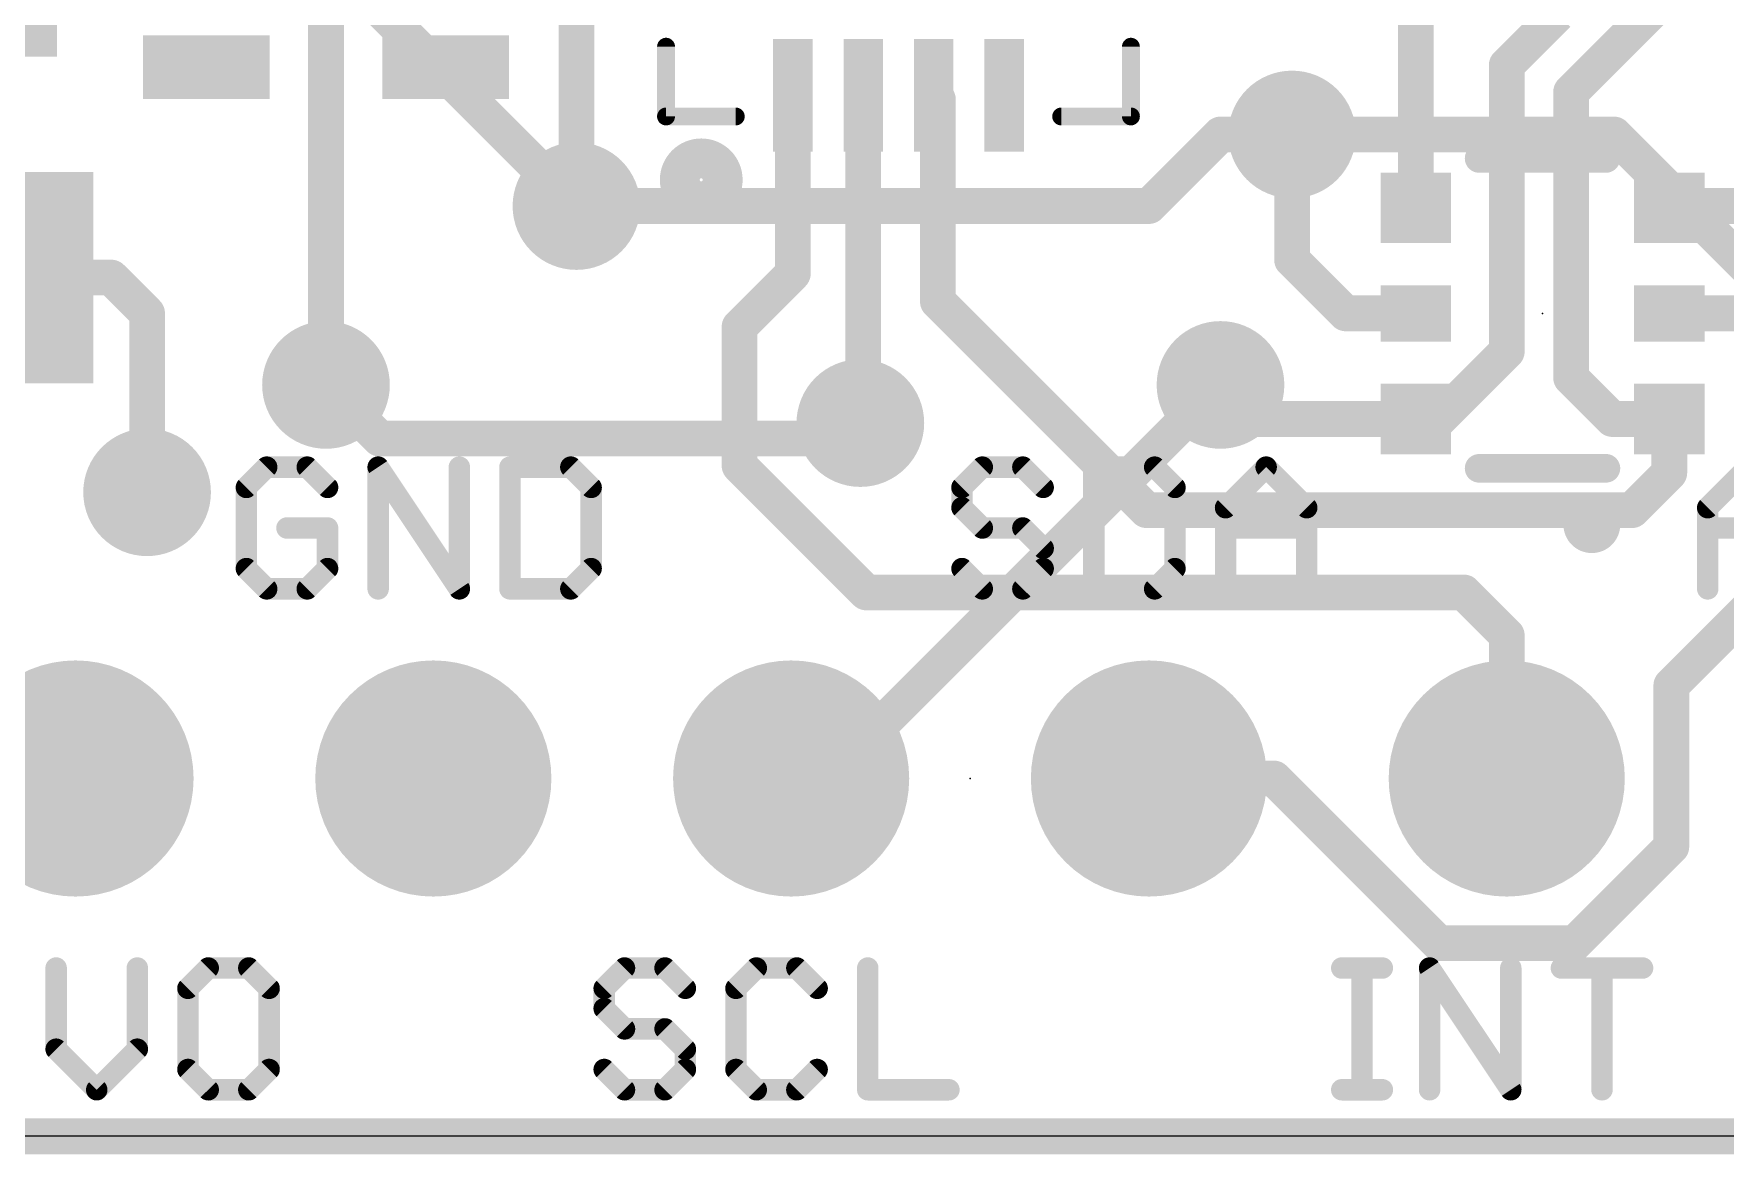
# Model space of a CAD drawing. Extents: x -7.4 to 23, y -0.1 to 23.8.
# Drawn here: x 4.78 to 16.79, y -0.13 to 7.83 of the extents above; entities that cross this region are included whole.
import ezdxf

# ---------------------------------------------------------------- set-up
doc = ezdxf.new("R2010")
doc.units = 0
for name, color, linetype in [('1', 12, 'CONTINUOUS'), ('16', 5, 'CONTINUOUS'), ('17', 110, 'CONTINUOUS'), ('18', 110, 'CONTINUOUS'), ('20', 53, 'CONTINUOUS'), ('21', 40, 'CONTINUOUS'), ('23', 53, 'CONTINUOUS')]:
    doc.layers.add(name, color=color, linetype=linetype)

# ---------------------------------------------------------------- blocks, each defined once
blk = doc.blocks.new('RECT')
blk.add_solid([(-0.5, -0.5), (0.5, -0.5), (-0.5, 0.5), (0.5, 0.5)])
blk = doc.blocks.new('ROUNDP')
at = {"const_width": 0.5}
blk.add_lwpolyline([(0, -0.25, 1), (0, 0.25, 1), (0, -0.25)], format="xyb", dxfattribs=at)
blk = doc.blocks.new('ROUNDV')
at = {"const_width": 0.5}
blk.add_lwpolyline([(0, -0.25, 1), (0, 0.25, 1), (0, -0.25)], format="xyb", dxfattribs=at)

msp = doc.modelspace()

# ---------------------------------------------------------------- linework, layer by layer
at = {"layer": '1', "const_width": 0.254}
for points in [[(8.636, 6.604), (8.636, 8.636)], [(6.858, 8.382), (6.858, 5.334)], [(14.594, 6.592), (14.594, 8.14)], [(16.402, 8.1187), (15.6972, 7.4139)], [(15.602, 7.9653), (15.24, 7.6033)], [(15.24, 7.6033), (15.24, 5.571)], [(10.172, 7.39), (10.172, 6.1247)], [(10.672, 7.39), (10.672, 5.084)], [(11.172, 7.39), (11.2018, 7.3602)], [(11.2018, 7.3602), (11.2018, 5.9265)], [(15.6972, 7.4139), (15.6972, 5.3848)], [(13.716, 7.112), (13.716, 6.223)], [(16.406, 6.604), (16.394, 6.592)], [(17.272, 6.604), (16.406, 6.604)], [(10.172, 6.1247), (9.794, 5.7468)], [(14.097, 5.842), (13.716, 6.223)], [(5.334, 6.096), (4.606, 6.096)], [(5.588, 5.842), (5.334, 6.096)], [(12.6833, 4.445), (11.2018, 5.9265)], [(5.588, 4.572), (5.588, 5.842)], [(14.594, 5.842), (14.097, 5.842)], [(16.394, 5.842), (17.156, 5.842)], [(9.794, 5.7468), (9.794, 4.7608)], [(15.24, 5.571), (14.761, 5.092)], [(13.208, 5.334), (13.208, 5.092)], [(15.99, 5.092), (15.6972, 5.3848)], [(18.542, 5.334), (16.4084, 3.2004)], [(10.672, 5.084), (10.6513, 5.0633)], [(14.594, 5.092), (13.208, 5.092)], [(14.761, 5.092), (14.594, 5.092)], [(16.394, 5.092), (15.99, 5.092)], [(16.394, 5.092), (16.394, 4.71)], [(10.694, 3.8608), (9.794, 4.7608)], [(16.394, 4.71), (16.129, 4.445)], [(16.129, 4.445), (12.6833, 4.445)], [(10.694, 3.8608), (14.9352, 3.8608)], [(14.9352, 3.8608), (15.24, 3.556)], [(15.24, 3.556), (15.24, 2.54)], [(16.4084, 2.056), (16.4084, 3.2004)], [(12.7, 2.54), (13.5876, 2.54)], [(13.5876, 2.54), (14.756, 1.3716)], [(15.724, 1.3716), (16.4084, 2.056)], [(14.756, 1.3716), (15.724, 1.3716)]]:
    msp.add_lwpolyline(points, dxfattribs=at)
at = {"layer": '1', "const_width": 0.127}
for points in [[(15.3035, 7.6033, 1), (15.1765, 7.6033)], [(15.1951, 7.6482, 1), (15.2849, 7.5584)], [(10.2355, 7.39, 1), (10.1085, 7.39)], [(10.7355, 7.39, 1), (10.6085, 7.39)], [(11.2169, 7.4349, 1), (11.1271, 7.3451)], [(11.2653, 7.3602, 1), (11.1383, 7.3602)], [(11.1569, 7.3153, 1), (11.2467, 7.4051)], [(15.7607, 7.4139, 1), (15.6337, 7.4139)], [(15.6523, 7.4588, 1), (15.7421, 7.369)], [(13.7795, 7.112, 1), (13.6525, 7.112)], [(16.406, 6.6675, 1), (16.406, 6.5405)], [(16.4509, 6.5591, 1), (16.3611, 6.6489)], [(8.5725, 6.604, 1), (8.6995, 6.604)], [(14.5305, 6.592, 1), (14.6575, 6.592)], [(16.3491, 6.6369, 1), (16.4389, 6.5471)], [(10.2169, 6.0798, 1), (10.1271, 6.1696)], [(13.7609, 6.2679, 1), (13.6711, 6.1781)], [(13.6525, 6.223, 1), (13.7795, 6.223)], [(5.3789, 6.1409, 1), (5.2891, 6.0511)], [(5.334, 6.0325, 1), (5.334, 6.1595)], [(10.1085, 6.1247, 1), (10.2355, 6.1247)], [(11.2467, 5.9714, 1), (11.1569, 5.8816)], [(5.6515, 5.842, 1), (5.5245, 5.842)], [(5.5431, 5.7971, 1), (5.6329, 5.8869)], [(11.1383, 5.9265, 1), (11.2653, 5.9265)], [(14.097, 5.9055, 1), (14.097, 5.7785)], [(14.0521, 5.7971, 1), (14.1419, 5.8869)], [(14.594, 5.7785, 1), (14.594, 5.9055)], [(16.394, 5.9055, 1), (16.394, 5.7785)], [(9.8575, 5.7468, 1), (9.7305, 5.7468)], [(9.7491, 5.7917, 1), (9.8389, 5.7018)], [(15.2849, 5.5261, 1), (15.1951, 5.6159)], [(15.1765, 5.571, 1), (15.3035, 5.571)], [(13.2715, 5.334, 1), (13.1445, 5.334)], [(15.7421, 5.4297, 1), (15.6523, 5.3399)], [(15.6337, 5.3848, 1), (15.7607, 5.3848)], [(6.7945, 5.334, 1), (6.9215, 5.334)], [(10.6064, 5.1082, 1), (10.6962, 5.0184)], [(10.7169, 5.0391, 1), (10.6271, 5.1289)], [(13.208, 5.1555, 1), (13.208, 5.0285)], [(14.594, 5.1555, 1), (14.594, 5.0285)], [(14.594, 5.0285, 1), (14.594, 5.1555)], [(14.7161, 5.1369, 1), (14.8059, 5.0471)], [(14.761, 5.0285, 1), (14.761, 5.1555)], [(15.99, 5.1555, 1), (15.99, 5.0285)], [(15.9451, 5.0471, 1), (16.0349, 5.1369)], [(16.4575, 5.092, 1), (16.3305, 5.092)], [(16.394, 5.0285, 1), (16.394, 5.1555)], [(10.6085, 5.084, 1), (10.7355, 5.084)], [(13.1445, 5.092, 1), (13.2715, 5.092)], [(9.8389, 4.8057, 1), (9.7491, 4.7159)], [(9.7305, 4.7608, 1), (9.8575, 4.7608)], [(16.4389, 4.6651, 1), (16.3491, 4.7549)], [(16.3305, 4.71, 1), (16.4575, 4.71)], [(5.5245, 4.572, 1), (5.6515, 4.572)], [(12.6833, 4.5085, 1), (12.6833, 4.3815)], [(16.129, 4.3815, 1), (16.129, 4.5085)], [(12.6384, 4.4001, 1), (12.7282, 4.4899)], [(16.0841, 4.4899, 1), (16.1739, 4.4001)], [(10.694, 3.9243, 1), (10.694, 3.7973)], [(10.6491, 3.8159, 1), (10.7389, 3.9057)], [(14.9801, 3.9057, 1), (14.8903, 3.8159)], [(14.9352, 3.7973, 1), (14.9352, 3.9243)], [(15.3035, 3.556, 1), (15.1765, 3.556)], [(15.1951, 3.5111, 1), (15.2849, 3.6009)], [(16.4719, 3.2004, 1), (16.3449, 3.2004)], [(16.3635, 3.2453, 1), (16.4533, 3.1555)], [(12.7, 2.6035, 1), (12.7, 2.4765)], [(13.6325, 2.5849, 1), (13.5427, 2.4951)], [(13.5876, 2.4765, 1), (13.5876, 2.6035)], [(15.1765, 2.54, 1), (15.3035, 2.54)], [(16.4533, 2.0111, 1), (16.3635, 2.1009)], [(16.3449, 2.056, 1), (16.4719, 2.056)], [(14.756, 1.4351, 1), (14.756, 1.3081)], [(14.7111, 1.3267, 1), (14.8009, 1.4165)], [(15.6791, 1.4165, 1), (15.7689, 1.3267)], [(15.724, 1.3081, 1), (15.724, 1.4351)]]:
    msp.add_lwpolyline(points, format="xyb", dxfattribs=at)
at = {"layer": '16', "const_width": 0.254}
for points in [[(6.35, 8.89), (8.636, 6.604)], [(13.208, 7.112), (12.7, 6.604)], [(13.716, 7.112), (13.208, 7.112)], [(16.002, 7.112), (13.716, 7.112)], [(17.526, 5.588), (16.002, 7.112)], [(12.7, 6.604), (8.636, 6.604)], [(6.858, 5.334), (7.239, 4.953)], [(13.208, 5.334), (10.414, 2.54)], [(10.6513, 5.0633), (10.541, 4.953)], [(10.541, 4.953), (7.239, 4.953)], [(4.572, 3.048), (5.08, 2.54)], [(10.414, 2.54), (10.16, 2.54)], [(20.32, 0), (2.54, 0)]]:
    msp.add_lwpolyline(points, dxfattribs=at)
at = {"layer": '16', "const_width": 0.127}
for points in [[(13.208, 7.1755, 1), (13.208, 7.0485)], [(13.2529, 7.0671, 1), (13.1631, 7.1569)], [(13.716, 7.1755, 1), (13.716, 7.0485)], [(13.716, 7.0485, 1), (13.716, 7.1755)], [(16.0469, 7.1569, 1), (15.9571, 7.0671)], [(16.002, 7.0485, 1), (16.002, 7.1755)], [(8.636, 6.6675, 1), (8.636, 6.5405)], [(12.7, 6.5405, 1), (12.7, 6.6675)], [(8.5911, 6.5591, 1), (8.6809, 6.6489)], [(12.6551, 6.6489, 1), (12.7449, 6.5591)], [(6.9029, 5.3789, 1), (6.8131, 5.2891)], [(13.2529, 5.2891, 1), (13.1631, 5.3789)], [(10.6962, 5.0184, 1), (10.6064, 5.1082)], [(7.239, 5.0165, 1), (7.239, 4.8895)], [(7.1941, 4.9081, 1), (7.2839, 4.9979)], [(10.4961, 4.9979, 1), (10.5859, 4.9081)], [(10.541, 4.8895, 1), (10.541, 5.0165)], [(5.0351, 2.4951, 1), (5.1249, 2.5849)], [(10.16, 2.6035, 1), (10.16, 2.4765)], [(10.3691, 2.5849, 1), (10.4589, 2.4951)], [(10.414, 2.4765, 1), (10.414, 2.6035)]]:
    msp.add_lwpolyline(points, format="xyb", dxfattribs=at)
at = {"layer": '20'}
msp.add_line((20.32, 0), (2.54, 0), dxfattribs=at)
at = {"layer": '21'}
for points, const_width in [([(9.3038, 7.735, 1), (9.2402, 7.735)], 0.0635), ([(12.6038, 7.735, 1), (12.5403, 7.735)], 0.0635), ([(9.2402, 7.24, 1), (9.3038, 7.24)], 0.0635), ([(9.272, 7.2717, 1), (9.272, 7.2083)], 0.0635), ([(9.767, 7.2083, 1), (9.767, 7.2717)], 0.0635), ([(12.077, 7.2717, 1), (12.077, 7.2083)], 0.0635), ([(12.5403, 7.24, 1), (12.6038, 7.24)], 0.0635), ([(12.572, 7.2083, 1), (12.572, 7.2717)], 0.0635), ([(9.522, 6.6486, 1), (9.522, 6.9314, 1), (9.522, 6.6486)], 0.3048), ([(15.044, 6.9928, 1), (15.044, 6.8912)], 0.1016), ([(15.944, 6.8912, 1), (15.944, 6.9928)], 0.1016), ([(6.437, 4.7886, 1), (6.437, 4.7124)], 0.0762), ([(6.4639, 4.7236, 1), (6.41, 4.7775)], 0.0762), ([(6.752, 4.7775, 1), (6.6981, 4.7236)], 0.0762), ([(6.7251, 4.7124, 1), (6.7251, 4.7886)], 0.0762), ([(7.2601, 4.7717, 1), (7.1967, 4.7294)], 0.0762), ([(7.2665, 4.7505, 1), (7.1903, 4.7505)], 0.0762), ([(7.8428, 4.7505, 1), (7.7666, 4.7505)], 0.0762), ([(8.2021, 4.7505, 1), (8.1259, 4.7505)], 0.0762), ([(8.164, 4.7886, 1), (8.164, 4.7124)], 0.0762), ([(8.6231, 4.7775, 1), (8.5692, 4.7236)], 0.0762), ([(8.5961, 4.7124, 1), (8.5961, 4.7886)], 0.0762), ([(11.517, 4.7886, 1), (11.517, 4.7124)], 0.0762), ([(11.5439, 4.7236, 1), (11.49, 4.7775)], 0.0762), ([(11.832, 4.7775, 1), (11.7781, 4.7236)], 0.0762), ([(11.8051, 4.7124, 1), (11.8051, 4.7886)], 0.0762), ([(12.3465, 4.7505, 1), (12.2703, 4.7505)], 0.0762), ([(12.3084, 4.7886, 1), (12.3084, 4.7124)], 0.0762), ([(12.7676, 4.7775, 1), (12.7137, 4.7236)], 0.0762), ([(12.7406, 4.7124, 1), (12.7406, 4.7886)], 0.0762), ([(13.559, 4.7775, 1), (13.5051, 4.7236)], 0.0762), ([(13.559, 4.7236, 1), (13.5051, 4.7775)], 0.0762), ([(15.044, 4.7928, 1), (15.044, 4.6912)], 0.1016), ([(15.944, 4.6912, 1), (15.944, 4.7928)], 0.1016), ([(6.331, 4.6065, 1), (6.2548, 4.6065)], 0.0762), ([(8.7783, 4.6065, 1), (8.7021, 4.6065)], 0.0762), ([(11.411, 4.6065, 1), (11.3348, 4.6065)], 0.0762), ([(12.9228, 4.6065, 1), (12.8466, 4.6065)], 0.0762), ([(6.266, 4.6334, 1), (6.3199, 4.5795)], 0.0762), ([(6.8422, 4.5795, 1), (6.8961, 4.6334)], 0.0762), ([(8.7132, 4.5795, 1), (8.7671, 4.6334)], 0.0762), ([(11.346, 4.6334, 1), (11.3999, 4.5795)], 0.0762), ([(11.9222, 4.5795, 1), (11.9761, 4.6334)], 0.0762), ([(12.8577, 4.5795, 1), (12.9116, 4.6334)], 0.0762), ([(11.3999, 4.4894, 1), (11.346, 4.4355)], 0.0762), ([(11.3348, 4.4624, 1), (11.411, 4.4624)], 0.0762), ([(13.217, 4.4894, 1), (13.2709, 4.4355)], 0.0762), ([(13.2821, 4.4624, 1), (13.2059, 4.4624)], 0.0762), ([(13.8583, 4.4624, 1), (13.7821, 4.4624)], 0.0762), ([(13.7932, 4.4355, 1), (13.8471, 4.4894)], 0.0762), ([(15.844, 4.242, 1), (15.844, 4.442, 1), (15.844, 4.242)], 0.2032), ([(16.6397, 4.4894, 1), (16.6936, 4.4355)], 0.0762), ([(16.7048, 4.4624, 1), (16.6286, 4.4624)], 0.0762), ([(6.581, 4.3565, 1), (6.581, 4.2803)], 0.0762), ([(6.9072, 4.3184, 1), (6.831, 4.3184)], 0.0762), ([(6.8691, 4.2803, 1), (6.8691, 4.3565)], 0.0762), ([(11.517, 4.3565, 1), (11.517, 4.2803)], 0.0762), ([(11.49, 4.2914, 1), (11.5439, 4.3453)], 0.0762), ([(11.832, 4.3453, 1), (11.7781, 4.2914)], 0.0762), ([(11.8051, 4.2803, 1), (11.8051, 4.3565)], 0.0762), ([(13.244, 4.3565, 1), (13.244, 4.2803)], 0.0762), ([(13.8202, 4.2803, 1), (13.8202, 4.3565)], 0.0762), ([(16.6667, 4.3565, 1), (16.6667, 4.2803)], 0.0762), ([(11.9872, 4.1743, 1), (11.911, 4.1743)], 0.0762), ([(11.9222, 4.1474, 1), (11.9761, 4.2013)], 0.0762), ([(6.3199, 4.0572, 1), (6.266, 4.0033)], 0.0762), ([(6.8961, 4.0033, 1), (6.8422, 4.0572)], 0.0762), ([(8.7671, 4.0033, 1), (8.7132, 4.0572)], 0.0762), ([(11.3999, 4.0572, 1), (11.346, 4.0033)], 0.0762), ([(11.9761, 4.0033, 1), (11.9222, 4.0572)], 0.0762), ([(12.9116, 4.0033, 1), (12.8577, 4.0572)], 0.0762), ([(6.2548, 4.0303, 1), (6.331, 4.0303)], 0.0762), ([(6.437, 3.9243, 1), (6.437, 3.8481)], 0.0762), ([(6.7251, 3.8481, 1), (6.7251, 3.9243)], 0.0762), ([(6.831, 4.0303, 1), (6.9072, 4.0303)], 0.0762), ([(8.164, 3.9243, 1), (8.164, 3.8481)], 0.0762), ([(8.5961, 3.8481, 1), (8.5961, 3.9243)], 0.0762), ([(8.7021, 4.0303, 1), (8.7783, 4.0303)], 0.0762), ([(11.517, 3.9243, 1), (11.517, 3.8481)], 0.0762), ([(11.8051, 3.8481, 1), (11.8051, 3.9243)], 0.0762), ([(11.911, 4.0303, 1), (11.9872, 4.0303)], 0.0762), ([(12.3084, 3.9243, 1), (12.3084, 3.8481)], 0.0762), ([(12.7406, 3.8481, 1), (12.7406, 3.9243)], 0.0762), ([(12.8466, 4.0303, 1), (12.9228, 4.0303)], 0.0762), ([(6.41, 3.8593, 1), (6.4639, 3.9131)], 0.0762), ([(6.6981, 3.9131, 1), (6.752, 3.8593)], 0.0762), ([(7.1903, 3.8862, 1), (7.2665, 3.8862)], 0.0762), ([(7.7666, 3.8862, 1), (7.8428, 3.8862)], 0.0762), ([(7.773, 3.8651, 1), (7.8364, 3.9073)], 0.0762), ([(8.1259, 3.8862, 1), (8.2021, 3.8862)], 0.0762), ([(8.5692, 3.9131, 1), (8.6231, 3.8593)], 0.0762), ([(11.49, 3.8593, 1), (11.5439, 3.9131)], 0.0762), ([(11.7781, 3.9131, 1), (11.832, 3.8593)], 0.0762), ([(12.2703, 3.8862, 1), (12.3465, 3.8862)], 0.0762), ([(12.7137, 3.9131, 1), (12.7676, 3.8593)], 0.0762), ([(13.2059, 3.8862, 1), (13.2821, 3.8862)], 0.0762), ([(13.7821, 3.8862, 1), (13.8583, 3.8862)], 0.0762), ([(16.6286, 3.8862, 1), (16.7048, 3.8862)], 0.0762), ([(4.9805, 1.1945, 1), (4.9043, 1.1945)], 0.0762), ([(5.5568, 1.1945, 1), (5.4806, 1.1945)], 0.0762), ([(6.022, 1.2326, 1), (6.022, 1.1564)], 0.0762), ([(6.049, 1.1676, 1), (5.9951, 1.2215)], 0.0762), ([(6.3371, 1.2215, 1), (6.2832, 1.1676)], 0.0762), ([(6.3101, 1.1564, 1), (6.3101, 1.2326)], 0.0762), ([(8.977, 1.2326, 1), (8.977, 1.1564)], 0.0762), ([(9.0039, 1.1676, 1), (8.95, 1.2215)], 0.0762), ([(9.292, 1.2215, 1), (9.2381, 1.1676)], 0.0762), ([(9.2651, 1.1564, 1), (9.2651, 1.2326)], 0.0762), ([(9.9125, 1.2326, 1), (9.9125, 1.1564)], 0.0762), ([(9.9394, 1.1676, 1), (9.8856, 1.2215)], 0.0762), ([(10.2276, 1.2215, 1), (10.1737, 1.1676)], 0.0762), ([(10.2006, 1.1564, 1), (10.2006, 1.2326)], 0.0762), ([(10.7421, 1.1945, 1), (10.6659, 1.1945)], 0.0762), ([(14.0688, 1.2326, 1), (14.0688, 1.1564)], 0.0762), ([(14.251, 1.1945, 1), (14.1748, 1.1945)], 0.0762), ([(14.357, 1.1564, 1), (14.357, 1.2326)], 0.0762), ([(14.7242, 1.2157, 1), (14.6608, 1.1734)], 0.0762), ([(14.7306, 1.1945, 1), (14.6544, 1.1945)], 0.0762), ([(15.3068, 1.1945, 1), (15.2306, 1.1945)], 0.0762), ([(15.628, 1.2326, 1), (15.628, 1.1564)], 0.0762), ([(15.9543, 1.1945, 1), (15.878, 1.1945)], 0.0762), ([(16.2043, 1.1564, 1), (16.2043, 1.2326)], 0.0762), ([(5.851, 1.0774, 1), (5.9049, 1.0235)], 0.0762), ([(5.9161, 1.0505, 1), (5.8399, 1.0505)], 0.0762), ([(6.4923, 1.0505, 1), (6.4161, 1.0505)], 0.0762), ([(6.4272, 1.0235, 1), (6.4811, 1.0774)], 0.0762), ([(8.871, 1.0505, 1), (8.7948, 1.0505)], 0.0762), ([(8.806, 1.0774, 1), (8.8599, 1.0235)], 0.0762), ([(9.3822, 1.0235, 1), (9.4361, 1.0774)], 0.0762), ([(9.8065, 1.0505, 1), (9.7303, 1.0505)], 0.0762), ([(9.7415, 1.0774, 1), (9.7954, 1.0235)], 0.0762), ([(10.3177, 1.0235, 1), (10.3716, 1.0774)], 0.0762), ([(8.8599, 0.9334, 1), (8.806, 0.8795)], 0.0762), ([(8.7948, 0.9064, 1), (8.871, 0.9064)], 0.0762), ([(8.977, 0.8005, 1), (8.977, 0.7243)], 0.0762), ([(8.95, 0.7354, 1), (9.0039, 0.7893)], 0.0762), ([(9.292, 0.7893, 1), (9.2381, 0.7354)], 0.0762), ([(9.2651, 0.7243, 1), (9.2651, 0.8005)], 0.0762), ([(4.9694, 0.6453, 1), (4.9155, 0.5914)], 0.0762), ([(4.9043, 0.6183, 1), (4.9805, 0.6183)], 0.0762), ([(5.4806, 0.6183, 1), (5.5568, 0.6183)], 0.0762), ([(5.5456, 0.5914, 1), (5.4917, 0.6453)], 0.0762), ([(9.4472, 0.6183, 1), (9.371, 0.6183)], 0.0762), ([(9.3822, 0.5914, 1), (9.4361, 0.6453)], 0.0762), ([(5.9049, 0.5012, 1), (5.851, 0.4473)], 0.0762), ([(5.8399, 0.4743, 1), (5.9161, 0.4743)], 0.0762), ([(6.4161, 0.4743, 1), (6.4923, 0.4743)], 0.0762), ([(6.4811, 0.4473, 1), (6.4272, 0.5012)], 0.0762), ([(8.8599, 0.5012, 1), (8.806, 0.4473)], 0.0762), ([(9.371, 0.4743, 1), (9.4472, 0.4743)], 0.0762), ([(9.4361, 0.4473, 1), (9.3822, 0.5012)], 0.0762), ([(9.7954, 0.5012, 1), (9.7415, 0.4473)], 0.0762), ([(9.7303, 0.4743, 1), (9.8065, 0.4743)], 0.0762), ([(10.3716, 0.4473, 1), (10.3177, 0.5012)], 0.0762), ([(5.2036, 0.3571, 1), (5.2575, 0.3033)], 0.0762), ([(5.2036, 0.3033, 1), (5.2575, 0.3571)], 0.0762), ([(6.022, 0.3683, 1), (6.022, 0.2921)], 0.0762), ([(5.9951, 0.3033, 1), (6.049, 0.3571)], 0.0762), ([(6.2832, 0.3571, 1), (6.3371, 0.3033)], 0.0762), ([(6.3101, 0.2921, 1), (6.3101, 0.3683)], 0.0762), ([(8.977, 0.3683, 1), (8.977, 0.2921)], 0.0762), ([(8.95, 0.3033, 1), (9.0039, 0.3571)], 0.0762), ([(9.2381, 0.3571, 1), (9.292, 0.3033)], 0.0762), ([(9.2651, 0.2921, 1), (9.2651, 0.3683)], 0.0762), ([(9.9125, 0.3683, 1), (9.9125, 0.2921)], 0.0762), ([(9.8856, 0.3033, 1), (9.9394, 0.3571)], 0.0762), ([(10.1737, 0.3571, 1), (10.2276, 0.3033)], 0.0762), ([(10.2006, 0.2921, 1), (10.2006, 0.3683)], 0.0762), ([(10.704, 0.3683, 1), (10.704, 0.2921)], 0.0762), ([(10.6659, 0.3302, 1), (10.7421, 0.3302)], 0.0762), ([(11.2802, 0.2921, 1), (11.2802, 0.3683)], 0.0762), ([(14.0688, 0.3683, 1), (14.0688, 0.2921)], 0.0762), ([(14.1748, 0.3302, 1), (14.251, 0.3302)], 0.0762), ([(14.357, 0.2921, 1), (14.357, 0.3683)], 0.0762), ([(14.6544, 0.3302, 1), (14.7306, 0.3302)], 0.0762), ([(15.2306, 0.3302, 1), (15.3068, 0.3302)], 0.0762), ([(15.237, 0.3091, 1), (15.3004, 0.3513)], 0.0762), ([(15.878, 0.3302, 1), (15.9543, 0.3302)], 0.0762)]:
    msp.add_lwpolyline(points, format="xyb", dxfattribs=dict(at, const_width=const_width))
for points, const_width in [([(9.272, 7.735), (9.272, 7.24)], 0.127), ([(12.572, 7.24), (12.572, 7.735)], 0.127), ([(9.272, 7.24), (9.767, 7.24)], 0.127), ([(12.077, 7.24), (12.572, 7.24)], 0.127), ([(15.044, 6.942), (15.944, 6.942)], 0.2032), ([(6.437, 4.7505), (6.2929, 4.6065)], 0.1524), ([(6.7251, 4.7505), (6.437, 4.7505)], 0.1524), ([(6.8691, 4.6065), (6.7251, 4.7505)], 0.1524), ([(7.2284, 3.8862), (7.2284, 4.7505)], 0.1524), ([(7.2284, 4.7505), (7.8047, 3.8862)], 0.1524), ([(7.8047, 3.8862), (7.8047, 4.7505)], 0.1524), ([(8.164, 4.7505), (8.164, 3.8862)], 0.1524), ([(8.5961, 4.7505), (8.164, 4.7505)], 0.1524), ([(8.7402, 4.6065), (8.5961, 4.7505)], 0.1524), ([(11.517, 4.7505), (11.3729, 4.6065)], 0.1524), ([(11.8051, 4.7505), (11.517, 4.7505)], 0.1524), ([(11.9491, 4.6065), (11.8051, 4.7505)], 0.1524), ([(12.3084, 4.7505), (12.3084, 3.8862)], 0.1524), ([(12.7406, 4.7505), (12.3084, 4.7505)], 0.1524), ([(12.8847, 4.6065), (12.7406, 4.7505)], 0.1524), ([(13.244, 4.4624), (13.5321, 4.7505)], 0.1524), ([(13.5321, 4.7505), (13.8202, 4.4624)], 0.1524), ([(15.044, 4.742), (15.944, 4.742)], 0.2032), ([(16.6667, 4.4624), (16.9548, 4.7505)], 0.1524), ([(6.2929, 4.6065), (6.2929, 4.0303)], 0.1524), ([(8.7402, 4.0303), (8.7402, 4.6065)], 0.1524), ([(11.3729, 4.6065), (11.3729, 4.4624)], 0.1524), ([(12.8847, 4.0303), (12.8847, 4.6065)], 0.1524), ([(11.3729, 4.4624), (11.517, 4.3184)], 0.1524), ([(13.244, 3.8862), (13.244, 4.4624)], 0.1524), ([(13.8202, 4.4624), (13.8202, 3.8862)], 0.1524), ([(16.6667, 3.8862), (16.6667, 4.4624)], 0.1524), ([(6.8691, 4.3184), (6.581, 4.3184)], 0.1524), ([(6.8691, 4.0303), (6.8691, 4.3184)], 0.1524), ([(11.517, 4.3184), (11.8051, 4.3184)], 0.1524), ([(11.8051, 4.3184), (11.9491, 4.1743)], 0.1524), ([(13.244, 4.3184), (13.8202, 4.3184)], 0.1524), ([(16.6667, 4.3184), (17.2429, 4.3184)], 0.1524), ([(11.9491, 4.1743), (11.9491, 4.0303)], 0.1524), ([(6.2929, 4.0303), (6.437, 3.8862)], 0.1524), ([(6.7251, 3.8862), (6.8691, 4.0303)], 0.1524), ([(8.5961, 3.8862), (8.7402, 4.0303)], 0.1524), ([(11.517, 3.8862), (11.3729, 4.0303)], 0.1524), ([(11.9491, 4.0303), (11.8051, 3.8862)], 0.1524), ([(12.7406, 3.8862), (12.8847, 4.0303)], 0.1524), ([(6.437, 3.8862), (6.7251, 3.8862)], 0.1524), ([(8.164, 3.8862), (8.5961, 3.8862)], 0.1524), ([(11.8051, 3.8862), (11.517, 3.8862)], 0.1524), ([(12.3084, 3.8862), (12.7406, 3.8862)], 0.1524), ([(4.9424, 1.1945), (4.9424, 0.6183)], 0.1524), ([(5.5187, 0.6183), (5.5187, 1.1945)], 0.1524), ([(6.022, 1.1945), (5.878, 1.0505)], 0.1524), ([(6.3101, 1.1945), (6.022, 1.1945)], 0.1524), ([(6.4542, 1.0505), (6.3101, 1.1945)], 0.1524), ([(8.977, 1.1945), (8.8329, 1.0505)], 0.1524), ([(9.2651, 1.1945), (8.977, 1.1945)], 0.1524), ([(9.4091, 1.0505), (9.2651, 1.1945)], 0.1524), ([(9.9125, 1.1945), (9.7684, 1.0505)], 0.1524), ([(10.2006, 1.1945), (9.9125, 1.1945)], 0.1524), ([(10.3447, 1.0505), (10.2006, 1.1945)], 0.1524), ([(10.704, 1.1945), (10.704, 0.3302)], 0.1524), ([(14.0688, 1.1945), (14.357, 1.1945)], 0.1524), ([(14.2129, 0.3302), (14.2129, 1.1945)], 0.1524), ([(14.6925, 0.3302), (14.6925, 1.1945)], 0.1524), ([(14.6925, 1.1945), (15.2687, 0.3302)], 0.1524), ([(15.2687, 0.3302), (15.2687, 1.1945)], 0.1524), ([(15.628, 1.1945), (16.2043, 1.1945)], 0.1524), ([(15.9162, 0.3302), (15.9162, 1.1945)], 0.1524), ([(5.878, 1.0505), (5.878, 0.4743)], 0.1524), ([(6.4542, 0.4743), (6.4542, 1.0505)], 0.1524), ([(8.8329, 1.0505), (8.8329, 0.9064)], 0.1524), ([(9.7684, 1.0505), (9.7684, 0.4743)], 0.1524), ([(8.8329, 0.9064), (8.977, 0.7624)], 0.1524), ([(8.977, 0.7624), (9.2651, 0.7624)], 0.1524), ([(9.2651, 0.7624), (9.4091, 0.6183)], 0.1524), ([(4.9424, 0.6183), (5.2306, 0.3302)], 0.1524), ([(5.2306, 0.3302), (5.5187, 0.6183)], 0.1524), ([(9.4091, 0.6183), (9.4091, 0.4743)], 0.1524), ([(5.878, 0.4743), (6.022, 0.3302)], 0.1524), ([(6.3101, 0.3302), (6.4542, 0.4743)], 0.1524), ([(8.977, 0.3302), (8.8329, 0.4743)], 0.1524), ([(9.4091, 0.4743), (9.2651, 0.3302)], 0.1524), ([(9.7684, 0.4743), (9.9125, 0.3302)], 0.1524), ([(10.2006, 0.3302), (10.3447, 0.4743)], 0.1524), ([(6.022, 0.3302), (6.3101, 0.3302)], 0.1524), ([(9.2651, 0.3302), (8.977, 0.3302)], 0.1524), ([(9.9125, 0.3302), (10.2006, 0.3302)], 0.1524), ([(10.704, 0.3302), (11.2802, 0.3302)], 0.1524), ([(14.0688, 0.3302), (14.357, 0.3302)], 0.1524)]:
    msp.add_lwpolyline(points, dxfattribs=dict(at, const_width=const_width))
at = {"layer": '23'}
for p in [(15.494, 5.842), (11.43, 2.54)]:
    msp.add_point(p, dxfattribs=at)

# ---------------------------------------------------------------- block references
at = {"layer": '1'}
for p, xscale, yscale, rotation in [((4.3481, 7.94), 0.55, 1.2, 270), ((6.008, 7.59), 0.45, 0.9, 270), ((7.708, 7.59), 0.45, 0.9, 270), ((10.172, 7.39), 0.8, 0.28, 90), ((10.672, 7.39), 0.8, 0.28, 90), ((11.172, 7.39), 0.8, 0.28, 90), ((11.672, 7.39), 0.8, 0.28, 90), ((14.594, 6.592), 0.5, 0.5, 90), ((16.394, 6.592), 0.5, 0.5, 90), ((14.594, 5.842), 0.4, 0.5, 90), ((16.394, 5.842), 0.4, 0.5, 90), ((14.594, 5.092), 0.5, 0.5, 90), ((16.394, 5.092), 0.5, 0.5, 90)]:
    msp.add_blockref('RECT', p, dxfattribs=dict(at, xscale=xscale, yscale=yscale, rotation=rotation))
at = {"layer": '1', "xscale": 1.2, "yscale": 1.5}
msp.add_blockref('RECT', (4.606, 6.096), dxfattribs=at)
at = {"layer": '17', "xscale": 1.6764, "yscale": 1.6764, "rotation": 90}
for p in [(5.08, 2.54), (5.08, 2.54), (7.62, 2.54), (7.62, 2.54), (10.16, 2.54), (10.16, 2.54), (12.7, 2.54), (12.7, 2.54), (15.24, 2.54), (15.24, 2.54)]:
    msp.add_blockref('ROUNDP', p, dxfattribs=at)
at = {"layer": '18', "xscale": 0.9064, "yscale": 0.9064}
for p in [(13.716, 7.112), (13.716, 7.112), (8.636, 6.604), (8.636, 6.604), (6.858, 5.334), (6.858, 5.334), (13.208, 5.334), (13.208, 5.334), (10.6513, 5.0633), (10.6513, 5.0633), (5.588, 4.572), (5.588, 4.572)]:
    msp.add_blockref('ROUNDV', p, dxfattribs=at)

doc.saveas('drawing.dxf')
